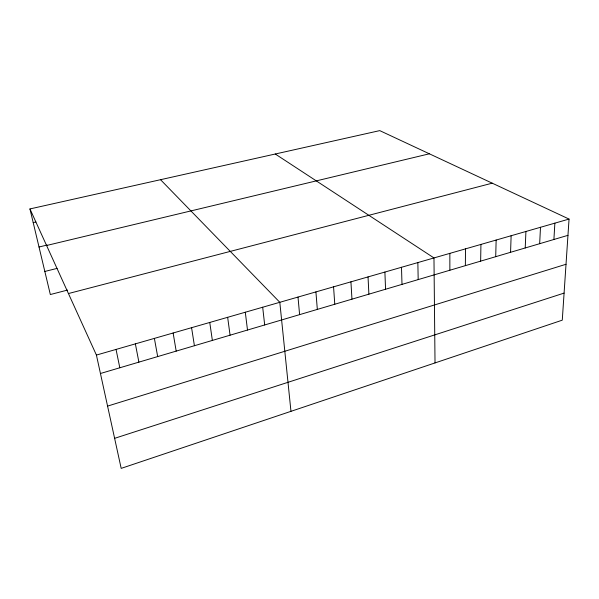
<?xml version="1.0" encoding="UTF-8"?>
<svg xmlns="http://www.w3.org/2000/svg" width="599" height="599" viewBox="0 0 599 599"><rect width="100%" height="100%" fill="white"/><g stroke="black" fill="none" stroke-linecap="round" stroke-linejoin="round"><path stroke-width="0.9" d="M465.363 265.649L465.505 248.862M480.645 261.134L480.937 244.422M495.71 256.679L496.144 240.049M510.565 252.291L511.134 235.729M525.218 247.964L525.922 231.476M539.662 243.696L540.5 227.283M553.91 239.48L554.869 223.15M569.05 219.069L562.274 320.166L121.185 468.381L96.417 355.072L29.95 208.931L379.751 130.619L569.05 219.069L96.417 355.072M114.619 438.333L564.093 293.098M107.573 406.1L566.025 264.271M100.445 373.499L567.964 235.332M68.436 293.547L492.221 183.174M67.515 290.081L50.331 294.536L29.95 208.931M44.835 271.452L57.085 268.397M39.017 246.998L47.021 245.081M46.58 245.493L429.363 153.801M33.2 222.588L35.918 221.967M275.263 154.01L433.968 257.937L435.024 362.927M160.532 179.693L279.808 302.3L290.964 411.333M116.041 349.419L119.815 367.771M135.367 343.863L138.893 362.133M154.385 338.39L157.679 356.585M173.126 332.999L176.188 351.111M191.575 327.69L194.413 345.728M209.755 322.457L212.368 340.419M227.657 317.305L230.068 335.193M245.298 312.229L247.499 330.034M262.684 307.227L264.683 324.958M298.002 297.059L299.605 314.64M315.92 291.908L317.328 309.398M333.561 286.831L334.774 304.247M350.932 281.829L351.957 299.163M368.041 276.91L368.887 294.161M384.895 272.058L385.561 289.235M401.495 267.281L401.996 284.375M417.855 262.572L418.184 279.591M449.849 253.37L449.864 270.231"/></g></svg>
